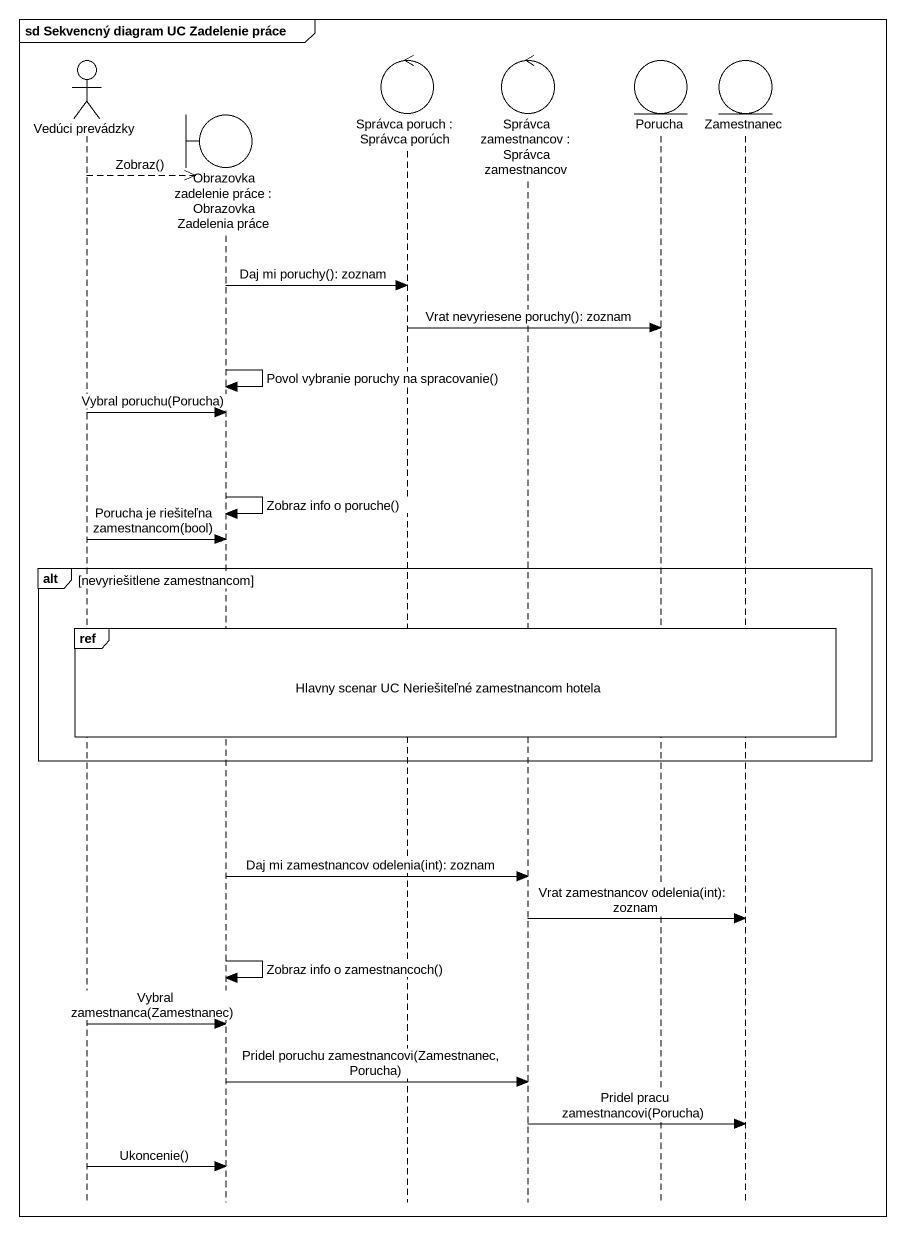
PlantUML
@startuml
mainframe sd Sekvencný diagram UC Zadelenie práce
hide footbox
actor "Vedúci prevádzky" as Vedúci_prevádzky
boundary "Obrazovka zadelenie práce : Obrazovka Zadelenia práce" as Obrazovka_zadelenie_práce
control "Správca poruch : Správca porúch" as Správca_poruch
control "Správca zamestnancov : Správca zamestnancov" as Správca_zamestnancov
entity Porucha
entity Zamestnanec

Vedúci_prevádzky -->> Obrazovka_zadelenie_práce ** : Zobraz()
Obrazovka_zadelenie_práce -> Správca_poruch : Daj mi poruchy(): zoznam
Správca_poruch -> Porucha : Vrat nevyriesene poruchy(): zoznam
Obrazovka_zadelenie_práce -> Obrazovka_zadelenie_práce : Povol vybranie poruchy na spracovanie()
Vedúci_prevádzky -> Obrazovka_zadelenie_práce : Vybral poruchu(Porucha)
Obrazovka_zadelenie_práce -> Obrazovka_zadelenie_práce : Zobraz info o poruche()
Vedúci_prevádzky -> Obrazovka_zadelenie_práce : Porucha je riešiteľna zamestnancom(bool)
alt nevyriešitlene zamestnancom
  ref over Vedúci_prevádzky, Obrazovka_zadelenie_práce, Správca_poruch, Správca_zamestnancov, Porucha, Zamestnanec : Hlavny scenar UC Neriešiteľné zamestnancom hotela
end
Obrazovka_zadelenie_práce -> Správca_zamestnancov : Daj mi zamestnancov odelenia(int): zoznam
Správca_zamestnancov -> Zamestnanec : Vrat zamestnancov odelenia(int): zoznam
Obrazovka_zadelenie_práce -> Obrazovka_zadelenie_práce : Zobraz info o zamestnancoch()
Vedúci_prevádzky -> Obrazovka_zadelenie_práce : Vybral zamestnanca(Zamestnanec)
Obrazovka_zadelenie_práce -> Správca_zamestnancov : Pridel poruchu zamestnancovi(Zamestnanec, Porucha)
Správca_zamestnancov -> Zamestnanec : Pridel pracu zamestnancovi(Porucha)
Vedúci_prevádzky -> Obrazovka_zadelenie_práce : Ukoncenie()
@enduml
